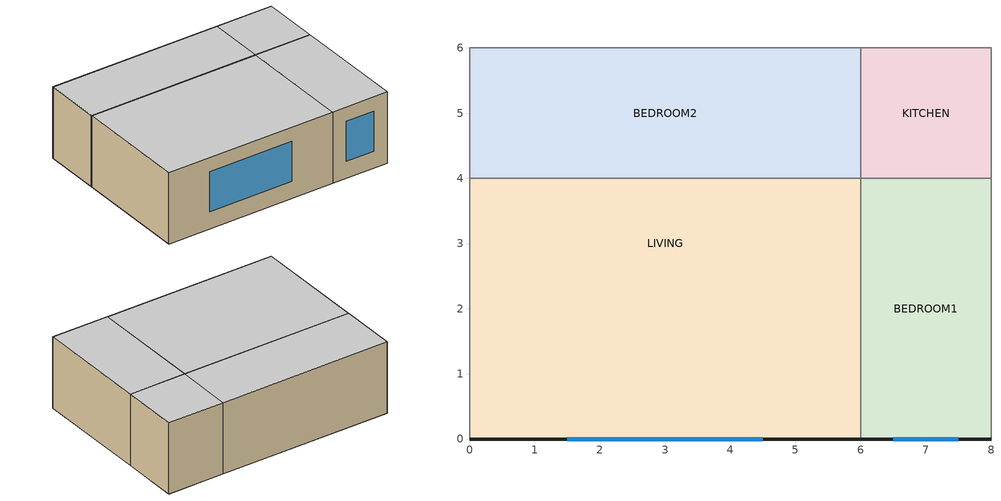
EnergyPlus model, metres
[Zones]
LIVING
 floor adiabatic (AdiabaticFlrCei): 0,0 6,0 6,6 0,6 z6
 wall outside (ExtWall): 0,0 6,0 z6:8.5
 wall adiabatic (IntPartition_Const): 6,0 6,6 / 0,0 0,6 6,6 z6:8.5
 window (DG_Window): 1.5,0 4.5,0 z6.6:8
 ceiling adiabatic (AdiabaticFlrCei): 0,6 6,6 6,0 0,0 z8.5
BEDROOM1
 floor adiabatic (AdiabaticFlrCei): 6,0 8,0 8,4 6,4 z6
 wall outside (ExtWall): 6,0 8,0 z6:8.5
 wall adiabatic (IntPartition_Const): 8,0 8,4 / 6,0 6,4 8,4 z6:8.5
 window (DG_Window): 6.5,0 7.5,0 z6.6:8
 ceiling adiabatic (AdiabaticFlrCei): 6,0 8,0 8,4 6,4 z8.5
BEDROOM2
 floor adiabatic (AdiabaticFlrCei): 0,4 6,4 6,6 0,6 z6
 wall adiabatic (IntPartition_Const): 0,4 6,4 / 0,4 0,6 6,6 z6:8.5
 ceiling adiabatic (AdiabaticFlrCei): 0,4 6,4 6,6 0,6 z8.5
KITCHEN
 floor adiabatic (AdiabaticFlrCei): 6,4 8,4 8,6 6,6 z6
 wall adiabatic (IntPartition_Const): 8,4 8,6 / 6,6 8,6 z6:8.5
 ceiling adiabatic (AdiabaticFlrCei): 6,4 8,4 8,6 6,6 z8.5
[Building]
Flat_TM59: North Axis=0; Terrain=Suburbs; Loads Convergence Tolerance Value=0.04; Temperature Convergence Tolerance Value=0.4; Solar Distribution=FullExterior; Maximum Number of Warmup Days=25; Minimum Number of Warmup Days=6
[Site:Location]
Leeds: Latitude {deg}=53.836; Longitude {deg}=-1.197; Time Zone {hr}=0; Elevation {m}=26.7
[Site:GroundTemperature:BuildingSurface]
10, 10.7, 11.8, 13.5, 16.1, 18.2, 20.6, 19.5, 17.4, 14, 11.4, 10.4
[Material]
ExtWall_Insulation: MediumRough, 0.3, 0.04, 40, 1400, 0.9, 0.6, 0.6
IntPartition: Smooth, 0.1, 0.22, 950, 1000
AdiabaticSlab: Smooth, 0.15, 1.7, 2300, 1000
[WindowMaterial:Glazing]
DG_LowE_Glazing: SpectralAverage, , 0.004, 0.6, 0.07, 0.07, 0.8, 0.08, 0.08, 0, 0.84, 0.84, 0.9
[WindowMaterial:Gas]
DG_ArgonGap: Argon, 0.016
[Construction]
ExtWall: ExtWall_Insulation
IntPartition_Const: IntPartition
AdiabaticFlrCei: AdiabaticSlab
DG_Window: DG_LowE_Glazing, DG_ArgonGap, DG_LowE_Glazing
[Zone]
LIVING: 0, 0, 0, 3, 1, 1, 2.5, autocalculate, 64, TARP, TARP, Yes
KITCHEN: 0, 0, 0, 3, 1, 1, 2.5, autocalculate, 10, TARP, TARP, Yes
BEDROOM1; BEDROOM2: 0, 0, 0, 3, 1, 1, 2.5, autocalculate, 40, TARP, TARP, Yes
[People]
LIVING_People: LIVING, TM59_Living_Occ, People, 2, , , 0.3, autocalculate, 130_W_Activity, 3.82E-8, No, EnclosureAveraged
KITCHEN_People: KITCHEN, TM59_Living_Occ, People, 2, , , 0.3, autocalculate, 130_W_Activity, 3.82E-8, No, EnclosureAveraged
BED1_People: BEDROOM1, TM59_DoubleBed_Occ, People, 2, , , 0.3, autocalculate, 130_W_Activity, 3.82E-8, No, EnclosureAveraged
BED2_People: BEDROOM2, TM59_SingleBed_Occ, People, 1, , , 0.3, autocalculate, 130_W_Activity, 3.82E-8, No, EnclosureAveraged
[Lights]
LIVING_Lights: LIVING, TM59_Living_Occ, Watts/Area, , 2, , 0, 0.42, 0.18, 1
KITCHEN_Lights: KITCHEN, TM59_Living_Occ, Watts/Area, , 2, , 0, 0.42, 0.18, 1
BED1_Lights: BEDROOM1, TM59_DoubleBed_Occ, Watts/Area, , 2, , 0, 0.42, 0.18, 1
BED2_Lights: BEDROOM2, TM59_SingleBed_Occ, Watts/Area, , 2, , 0, 0.42, 0.18, 1
[ElectricEquipment]
LIVING_Equip: LIVING, TM59_Living_Occ, EquipmentLevel, 150, , , 0, 0, 0
KITCHEN_Equip: KITCHEN, TM59_Living_Occ, EquipmentLevel, 300, , , 0, 0, 0
BED1_Equip: BEDROOM1, TM59_DoubleBed_Occ, EquipmentLevel, 80, , , 0, 0, 0
BED2_Equip: BEDROOM2, TM59_SingleBed_Occ, EquipmentLevel, 80, , , 0, 0, 0
[ZoneInfiltration:DesignFlowRate]
LIVING_Inf: LIVING, VentOnWhenOccupied, Flow/Zone, 0.05, , , , 0.5
KITCHEN_Inf: KITCHEN, VentOnWhenOccupied, Flow/Zone, 0.01, , , , 0.5
BED1_Inf: BEDROOM1, TM59_DoubleBed_Occ, Flow/Zone, 0.03, , , , 0.5
BED2_Inf: BEDROOM2, TM59_SingleBed_Occ, Flow/Zone, 0.03, , , , 0.5
[ZoneVentilation:DesignFlowRate]
LIVING_Vent: LIVING, S2_RestrictedVent, Flow/Zone, 1.5, , , 4, , , 0.5, 22, -100, 100, 0
BED1_Vent: BEDROOM1, S2_RestrictedVent, Flow/Zone, 1, , , 4, , , 0.5, 22, -100, 100, 0
[Zone equipment]
LIVING: LIVING_IdealLoads
KITCHEN: KITCHEN_IdealLoads
BEDROOM1: BED1_IdealLoads
BEDROOM2: BED2_IdealLoads
[ZoneHVAC:IdealLoadsAirSystem]
LIVING_IdealLoads: VentOnWhenOccupied, LIVING_In, , , 35, 12, 0.0156, 0.0077, NoLimit
KITCHEN_IdealLoads: VentOnWhenOccupied, KITCHEN_In, , , 35, 12, 0.0156, 0.0077, NoLimit
BED1_IdealLoads: TM59_DoubleBed_Occ, BED1_In, , , 35, 12, 0.0156, 0.0077, NoLimit
BED2_IdealLoads: TM59_SingleBed_Occ, BED2_In, , , 35, 12, 0.0156, 0.0077, NoLimit
[EnergyManagementSystem:Sensor]
LIVING_MAT: LIVING; Zone Mean Air Temperature
KITCHEN_MAT: KITCHEN; Zone Mean Air Temperature
BED1_MAT: BEDROOM1; Zone Mean Air Temperature
BED2_MAT: BEDROOM2; Zone Mean Air Temperature
OutDBT: Environment; Site Outdoor Air Drybulb Temperature
[Schedule:Compact]
130_W_Activity: AnyNumber, Through: 12/31, For: AllDays, Until: 24:00, 130
TM59_Living_Occ: FracAny, Through: 12/31, For: AllDays, Until: 09:00, 0, Until: 22:00, 0.75, Until: 24:00, 0
TM59_DoubleBed_Occ: FracAny, Through: 12/31, For: AllDays, Until: 08:00, 1, Until: 22:00, 0.5, Until: 24:00, 1
TM59_SingleBed_Occ: FracAny, Through: 12/31, For: AllDays, Until: 08:00, 1, Until: 23:00, 0.5, Until: 24:00, 1
VentOnWhenOccupied: FracAny, Through: 12/31, For: AllDays, Until: 24:00, 1
S2_RestrictedVent: Frac, Through: 12/31, For: AllDays, Until: 08:00, 0, Until: 20:00, 1, Until: 24:00, 0
